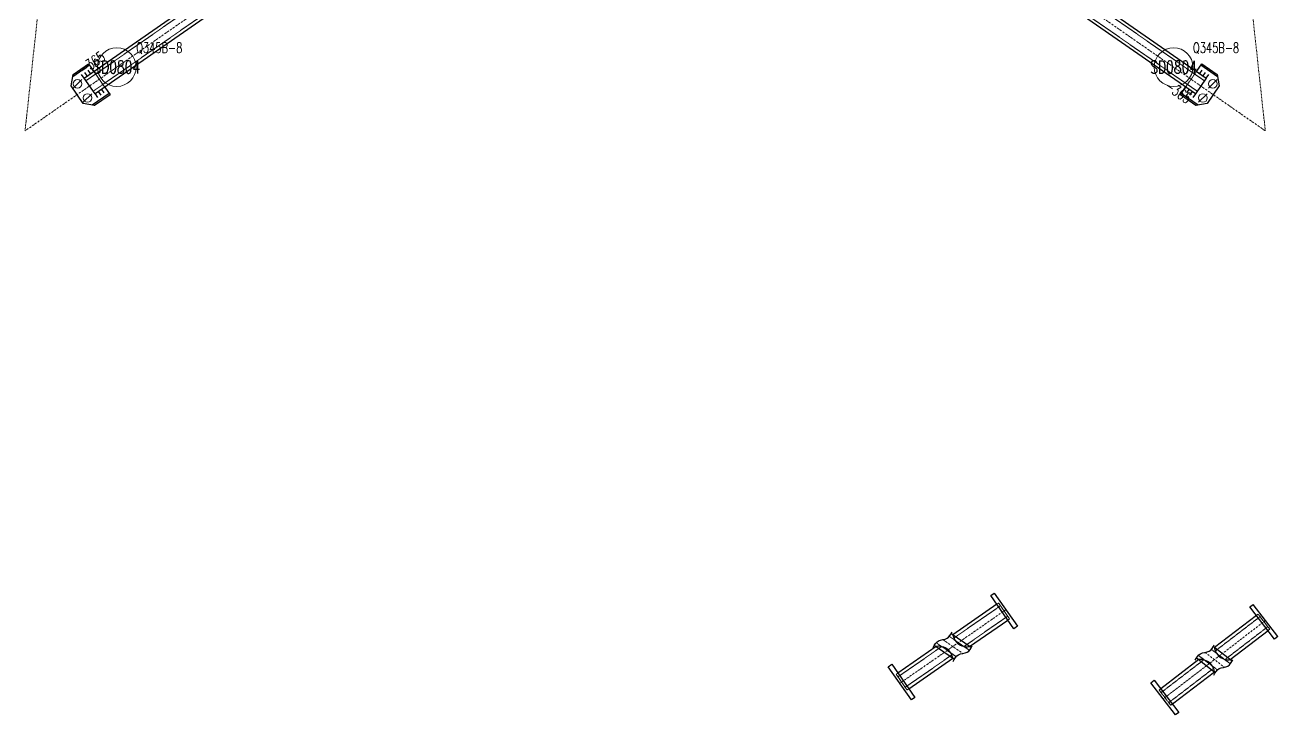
# Model space of a CAD drawing. Extents: x 200306 to 244369, y -126880 to -87343.
# Drawn here: x 213921 to 219744, y -119443 to -116235 of the extents above; entities that cross this region are included whole.
import ezdxf
from ezdxf.enums import TextEntityAlignment as Align

# ---------------------------------------------------------------- set-up
doc = ezdxf.new("R2010")
doc.units = 0
doc.header["$MEASUREMENT"] = 0
doc.linetypes.add('Dash', pattern=[2.75, 2, -0.75])
doc.linetypes.add('DashDot', pattern=[15.6, 9, -3, 0.6, -3])
doc.layers.get('0').update_dxf_attribs({"linetype": 'CONTINUOUS', "lineweight": 25})
doc.styles.get("Standard").update_dxf_attribs({"font": 'simplex.shx', "width": 0.7, "height": 3, "bigfont": 'gbhzfs.shx'})

# ---------------------------------------------------------------- blocks, each defined once
blk = doc.blocks.new('M20X55S')
at = {"color": 3, "linetype": 'Continuous', "lineweight": 13}
blk.add_line((-1, -1), (1, 1), dxfattribs=at)
blk.add_circle((0, 0), 1, dxfattribs=at)

msp = doc.modelspace()

# ---------------------------------------------------------------- linework, layer by layer
at = {"color": 2, "linetype": 'DashDot', "lineweight": 15}
for p, q in [((214603.49647, -110489.53719), (213921.49647, -116726.9344)), ((219003.49647, -110489.53719), (219685.49647, -116726.9344)), ((219278.49647, -113004.61671), (213921.49647, -116726.9344)), ((217049.86051, -114895.55968), (219685.49647, -116726.9344)), ((218479.65221, -118953.98456), (218233.28817, -119125.1709)), ((219687.02883, -119003.58204), (219449.03984, -119186.23264)), ((218233.28817, -119125.1709), (217986.92414, -119296.35724)), ((218187.05366, -119093.04479), (218279.99665, -119157.62634)), ((219449.03984, -119186.23263), (219211.05085, -119368.88323)), ((219405.3936, -119152.73524), (219494.75533, -119221.31813))]:
    msp.add_line(p, q, dxfattribs=at)
at = {"color": 1, "linetype": 'Dash', "lineweight": 20}
for p, q in [((219011.19305, -113154.43036), (214204.40606, -116494.4319)), ((219044.8597, -113202.88195), (214238.07271, -116542.88349)), ((217074.90597, -114877.0401), (219402.58689, -116494.4319)), ((217041.23932, -114925.49169), (219368.92024, -116542.88349)), ((214241.01348, -116450.72953), (214291.79876, -116523.81753)), ((219315.19418, -116523.81753), (219365.97946, -116450.72953)), ((218454.60675, -118935.46498), (218237.90978, -119086.03712)), ((218446.04743, -118923.14677), (218437.8353, -118928.85299)), ((218496.83271, -118996.23477), (218446.04743, -118923.14677)), ((218488.27339, -118983.91657), (218285.64431, -119124.71362)), ((218488.62058, -119001.94098), (218496.83271, -118996.23477)), ((219661.13522, -118986.26814), (219453.21475, -119145.8419)), ((219652.00269, -118974.36869), (219644.06972, -118980.45704)), ((219706.18903, -119044.97209), (219652.00269, -118974.36869)), ((219697.0565, -119033.07264), (219499.04353, -119185.04265)), ((219698.25606, -119051.06044), (219706.18903, -119044.97209)), ((218180.93203, -119125.62818), (217978.30295, -119266.42523)), ((218155.78578, -119107.24072), (218249.06345, -119172.05482)), ((218217.1835, -119078.0581), (218310.47697, -119142.88317)), ((218228.66656, -119164.30468), (218011.96959, -119314.87682)), ((219399.03615, -119187.42262), (219201.02317, -119339.39263)), ((219374.59901, -119166.28776), (219462.56599, -119233.80022)), ((219434.98368, -119138.25829), (219522.7658, -119205.62887)), ((217977.95576, -119248.40082), (217969.74363, -119254.10703)), ((219444.86492, -119226.62337), (219236.94446, -119386.19713)), ((217969.74363, -119254.10703), (218020.52891, -119327.19502)), ((218020.52891, -119327.19502), (218028.74104, -119321.48881)), ((219199.82361, -119321.40483), (219191.89064, -119327.49318)), ((219191.89064, -119327.49318), (219246.07699, -119398.09658)), ((219246.07699, -119398.09658), (219254.00995, -119392.00823))]:
    msp.add_line(p, q, dxfattribs=at)
at = {"color": 7, "linetype": 'Continuous', "lineweight": 30}
for p, q in [((214210.90232, -116471.65231), (214199.4899, -116455.22804)), ((214225.9579, -116461.19092), (214214.54548, -116444.76665)), ((214241.01348, -116450.72953), (214229.60106, -116434.30526)), ((219365.97946, -116450.72953), (219377.39189, -116434.30526)), ((219381.03504, -116461.19092), (219392.44747, -116444.76665)), ((219396.09062, -116471.65231), (219407.50305, -116455.22804)), ((214195.84674, -116482.1137), (214184.43432, -116465.68943)), ((219411.1462, -116482.1137), (219422.55863, -116465.68943)), ((214246.63202, -116555.20169), (214258.04445, -116571.62596)), ((214261.6876, -116544.74031), (214273.10003, -116561.16457)), ((214276.74318, -116534.27892), (214288.15561, -116550.70319)), ((214291.79876, -116523.81753), (214303.21119, -116540.2418)), ((219315.19418, -116523.81753), (219303.78176, -116540.2418)), ((219330.24976, -116534.27892), (219318.83734, -116550.70319)), ((219345.30534, -116544.74031), (219333.89292, -116561.16457)), ((219360.36092, -116555.20169), (219348.9485, -116571.62596))]:
    msp.add_line(p, q, dxfattribs=at)
for points in [[(214195.84674, -116482.1137), (219002.63373, -113142.11216)], [(219053.41901, -113215.20015), (214246.63202, -116555.20169)], [(217091.67742, -114870.42811), (219411.1462, -116482.1137)], [(219360.36092, -116555.20169), (217040.89214, -114943.5161)], [(214221.04174, -116421.98706), (214143.02647, -116476.19607)], [(214145.03121, -116465.06139), (214216.47678, -116415.41736)], [(214145.03121, -116465.06139), (214216.47678, -116415.41736)], [(214216.47678, -116415.41736), (214221.04174, -116421.98706)], [(214216.47678, -116415.41736), (214241.01348, -116450.72953)], [(219365.97946, -116450.72953), (219390.51617, -116415.41736)], [(219385.9512, -116421.98706), (219390.51617, -116415.41736)], [(219463.96648, -116476.19607), (219385.9512, -116421.98706)], [(219390.51617, -116415.41736), (219461.96174, -116465.06139)], [(219390.51617, -116415.41736), (219461.96174, -116465.06139)], [(214135.5087, -116517.95111), (214145.03121, -116465.06139)], [(214143.02647, -116476.19607), (214145.03121, -116465.06139)], [(214246.63202, -116555.20169), (214195.84674, -116482.1137)], [(219411.1462, -116482.1137), (219360.36092, -116555.20169)], [(219461.96174, -116465.06139), (219463.96648, -116476.19607)], [(219461.96174, -116465.06139), (219471.48425, -116517.95111)], [(214192.00019, -116599.25124), (214135.5087, -116517.95111)], [(214233.75523, -116606.76901), (214311.7705, -116552.56)], [(214316.33547, -116559.12971), (214244.8899, -116608.77375)], [(214316.33547, -116559.12971), (214244.8899, -116608.77375)], [(214291.79876, -116523.81753), (214316.33547, -116559.12971)], [(214311.7705, -116552.56), (214316.33547, -116559.12971)], [(219290.65748, -116559.12971), (219315.19418, -116523.81753)], [(219290.65748, -116559.12971), (219295.22245, -116552.56)], [(219362.10305, -116608.77375), (219290.65748, -116559.12971)], [(219362.10305, -116608.77375), (219290.65748, -116559.12971)], [(219295.22245, -116552.56), (219373.23772, -116606.76901)], [(219471.48425, -116517.95111), (219414.99276, -116599.25124)], [(214244.8899, -116608.77375), (214192.00019, -116599.25124)], [(214244.8899, -116608.77375), (214233.75523, -116606.76901)], [(219414.99276, -116599.25124), (219362.10305, -116608.77375)], [(219373.23772, -116606.76901), (219362.10305, -116608.77375)], [(218409.58955, -118888.20292), (218426.01382, -118876.7905)], [(218516.86632, -119042.59105), (218409.58955, -118888.20292)], [(218426.01382, -118876.7905), (218533.29059, -119031.17863)], [(218437.8353, -118928.85299), (218233.28817, -119070.9828)], [(219613.93237, -118941.18886), (219629.7983, -118929.01215)], [(219728.39341, -119090.32863), (219613.93237, -118941.18886)], [(219744.25935, -119078.15192), (219629.7983, -118929.01215)], [(218311.27337, -119125.1709), (218488.62058, -119001.94098)], [(219644.06972, -118980.45704), (219449.03984, -119130.1376)], [(218318.77937, -119130.38646), (218225.41779, -119065.51405)], [(218233.28817, -119070.9828), (218233.29815, -119070.981)], [(218233.29815, -119070.981), (218234.23586, -119075.35)], [(218234.23586, -119075.35), (218235.64471, -119080.20608)], [(218533.29059, -119031.17863), (218516.86632, -119042.59105)], [(219522.13021, -119186.23263), (219698.25606, -119051.06044)], [(218155.30297, -119125.1709), (217977.95576, -119248.40082)], [(218147.03551, -119119.42624), (218240.38547, -119184.29057)], [(218155.30477, -119125.18088), (218155.30297, -119125.1709)], [(218159.72648, -119124.53587), (218155.30477, -119125.18088)], [(218164.76899, -119124.16253), (218159.72648, -119124.53587)], [(218170.4674, -119124.19793), (218164.76899, -119124.16253)], [(218176.81055, -119124.80963), (218170.4674, -119124.19793)], [(218183.71384, -119126.18065), (218176.81055, -119124.80963)], [(218190.99631, -119128.47645), (218183.71384, -119126.18065)], [(218198.37795, -119131.79589), (218190.99631, -119128.47645)], [(218205.51251, -119136.12202), (218198.37795, -119131.79589)], [(218235.64471, -119080.20608), (218237.66539, -119085.5343)], [(218237.66539, -119085.5343), (218240.45107, -119091.26577)], [(218240.45107, -119091.26577), (218244.14374, -119097.25737)], [(218244.14374, -119097.25737), (218248.83537, -119103.28179)], [(218248.83537, -119103.28179), (218254.52095, -119109.04213)], [(218254.52095, -119109.04213), (218261.06383, -119114.21978)], [(218261.06383, -119114.21978), (218268.19839, -119118.54591)], [(218268.19839, -119118.54591), (218275.58003, -119121.86535)], [(218275.58003, -119121.86535), (218282.8625, -119124.16114)], [(218282.8625, -119124.16114), (218289.76579, -119125.53217)], [(218289.76579, -119125.53217), (218296.10894, -119126.14387)], [(218296.10894, -119126.14387), (218301.80735, -119126.17927)], [(218301.80735, -119126.17927), (218306.84987, -119125.80593)], [(218306.84987, -119125.80593), (218311.27337, -119125.1709)], [(219530.80288, -119192.8887), (219443.32399, -119125.75083)], [(219449.03984, -119130.1376), (219449.04959, -119130.13632)], [(219449.04959, -119130.13632), (219449.7578, -119134.41349)], [(219744.25935, -119078.15192), (219728.39341, -119090.32863)], [(218028.74104, -119321.48881), (218233.28817, -119179.359)], [(218212.05539, -119141.29967), (218205.51251, -119136.12202)], [(218217.74097, -119147.06001), (218212.05539, -119141.29967)], [(218222.4326, -119153.08443), (218217.74097, -119147.06001)], [(218226.12527, -119159.07602), (218222.4326, -119153.08443)], [(218228.91095, -119164.80749), (218226.12527, -119159.07602)], [(218230.93163, -119170.13572), (218228.91095, -119164.80749)], [(218232.34048, -119174.9918), (218230.93163, -119170.13572)], [(218233.28817, -119179.359), (218232.34048, -119174.9918)], [(219375.94947, -119186.23263), (219199.82361, -119321.40483)], [(219365.70507, -119178.37031), (219453.27803, -119245.58037)], [(219375.95075, -119186.24239), (219375.94947, -119186.23263)], [(219380.26556, -119185.82026), (219375.95075, -119186.24239)], [(219385.16955, -119185.68991), (219380.26556, -119185.82026)], [(219390.69042, -119185.98579), (219385.16955, -119185.68991)], [(219396.80968, -119186.86978), (219390.69042, -119185.98579)], [(219403.43692, -119188.51536), (219396.80968, -119186.86978)], [(219410.3892, -119191.07456), (219403.43692, -119188.51536)], [(219417.39059, -119194.63037), (219410.3892, -119191.07456)], [(219449.7578, -119134.41349), (219450.90025, -119139.18433)], [(219450.90025, -119139.18433), (219452.61398, -119144.44083)], [(219452.61398, -119144.44083), (219455.05057, -119150.12323)], [(219455.05057, -119150.12323), (219458.35422, -119156.09937)], [(219458.35422, -119156.09937), (219462.62447, -119162.15318)], [(219462.62447, -119162.15318), (219467.87012, -119167.99667)], [(219467.87012, -119167.99667), (219473.97335, -119173.31483)], [(219473.97335, -119173.31483), (219480.68908, -119177.8349)], [(219480.68908, -119177.8349), (219487.69048, -119181.39071)], [(219487.69048, -119181.39071), (219494.64275, -119183.94991)], [(219494.64275, -119183.94991), (219501.27, -119185.59549)], [(219501.27, -119185.59549), (219507.38925, -119186.47948)], [(219507.38925, -119186.47948), (219512.91012, -119186.77536)], [(219512.91012, -119186.77536), (219517.81411, -119186.64501)], [(219517.81411, -119186.64501), (219522.13021, -119186.23263)], [(217933.28575, -119219.16317), (217949.71002, -119207.75075)], [(218040.56252, -119373.5513), (217933.28575, -119219.16317)], [(217949.71002, -119207.75075), (218056.98679, -119362.13888)], [(219254.00995, -119392.00823), (219449.03984, -119242.32767)], [(219424.10632, -119199.15044), (219417.39059, -119194.63037)], [(219430.20955, -119204.4686), (219424.10632, -119199.15044)], [(219435.4552, -119210.31209), (219430.20955, -119204.4686)], [(219439.72546, -119216.3659), (219435.4552, -119210.31209)], [(219443.02911, -119222.34204), (219439.72546, -119216.3659)], [(219445.4657, -119228.02444), (219443.02911, -119222.34204)], [(219447.17942, -119233.28093), (219445.4657, -119228.02444)], [(219448.32187, -119238.05177), (219447.17942, -119233.28093)], [(219449.03984, -119242.32767), (219448.32187, -119238.05177)], [(219153.82033, -119294.31335), (219169.68626, -119282.13664)], [(219268.28137, -119443.45312), (219153.82033, -119294.31335)], [(219169.68626, -119282.13664), (219284.1473, -119431.27641)], [(218056.98679, -119362.13888), (218040.56252, -119373.5513)], [(219284.1473, -119431.27641), (219268.28137, -119443.45312)]]:
    msp.add_lwpolyline(points, dxfattribs=at)
at = {"color": 7, "linetype": 'Continuous', "lineweight": 13}
for centre in [(214347.70626, -116430.78204), (219259.28669, -116430.78204)]:
    msp.add_circle(centre, 90, dxfattribs=at)
at = {"color": 3, "linetype": 'Continuous'}
for points in [[(218141.20036, -119129.67003), (218166.08133, -119098.96771), (218206.95732, -119087.04204), (218229.55341, -119057.86216)], [(218234.79365, -119194.13052), (218259.67462, -119163.42819), (218300.55061, -119151.50253), (218323.1467, -119122.32264)], [(219359.39932, -119189.38677), (219384.28029, -119158.68445), (219425.15628, -119146.75878), (219447.75237, -119117.5789)], [(219445.75405, -119258.54254), (219470.63502, -119227.84021), (219511.51101, -119215.91454), (219534.1071, -119186.73466)]]:
    msp.add_spline(points, degree=3, dxfattribs=at)

# ---------------------------------------------------------------- block references
at = {"color": 3, "linetype": 'Continuous', "lineweight": 13, "xscale": 20, "yscale": 20, "zscale": 20}
for p in [(214165.566, -116508.634), (219441.42695, -116508.634), (214211.21569, -116574.33108), (219395.77726, -116574.33108)]:
    msp.add_blockref('M20X55S', p, dxfattribs=at)

# ---------------------------------------------------------------- texts
at = {"color": 7, "linetype": 'Continuous', "lineweight": 13, "width": 0.7}
for p in [(214437.70626, -116340.78204), (219349.28669, -116340.78204)]:
    msp.add_text('Q345B-8', height=48, dxfattribs=at).set_placement(p, align=Align.MIDDLE_LEFT)
for rotation, p in [(34.793549966, (214231.93339, -116411.37471)), (325.206450034, (219281.47769, -116546.05372))]:
    msp.add_text('-365', height=50, rotation=rotation, dxfattribs=at).set_placement(p, align=Align.MIDDLE_CENTER)
for p in [(214347.70626, -116430.78204), (219259.28669, -116430.78204)]:
    msp.add_text('SD0804', height=60, dxfattribs=at).set_placement(p, align=Align.MIDDLE_CENTER)

doc.saveas('drawing.dxf')
